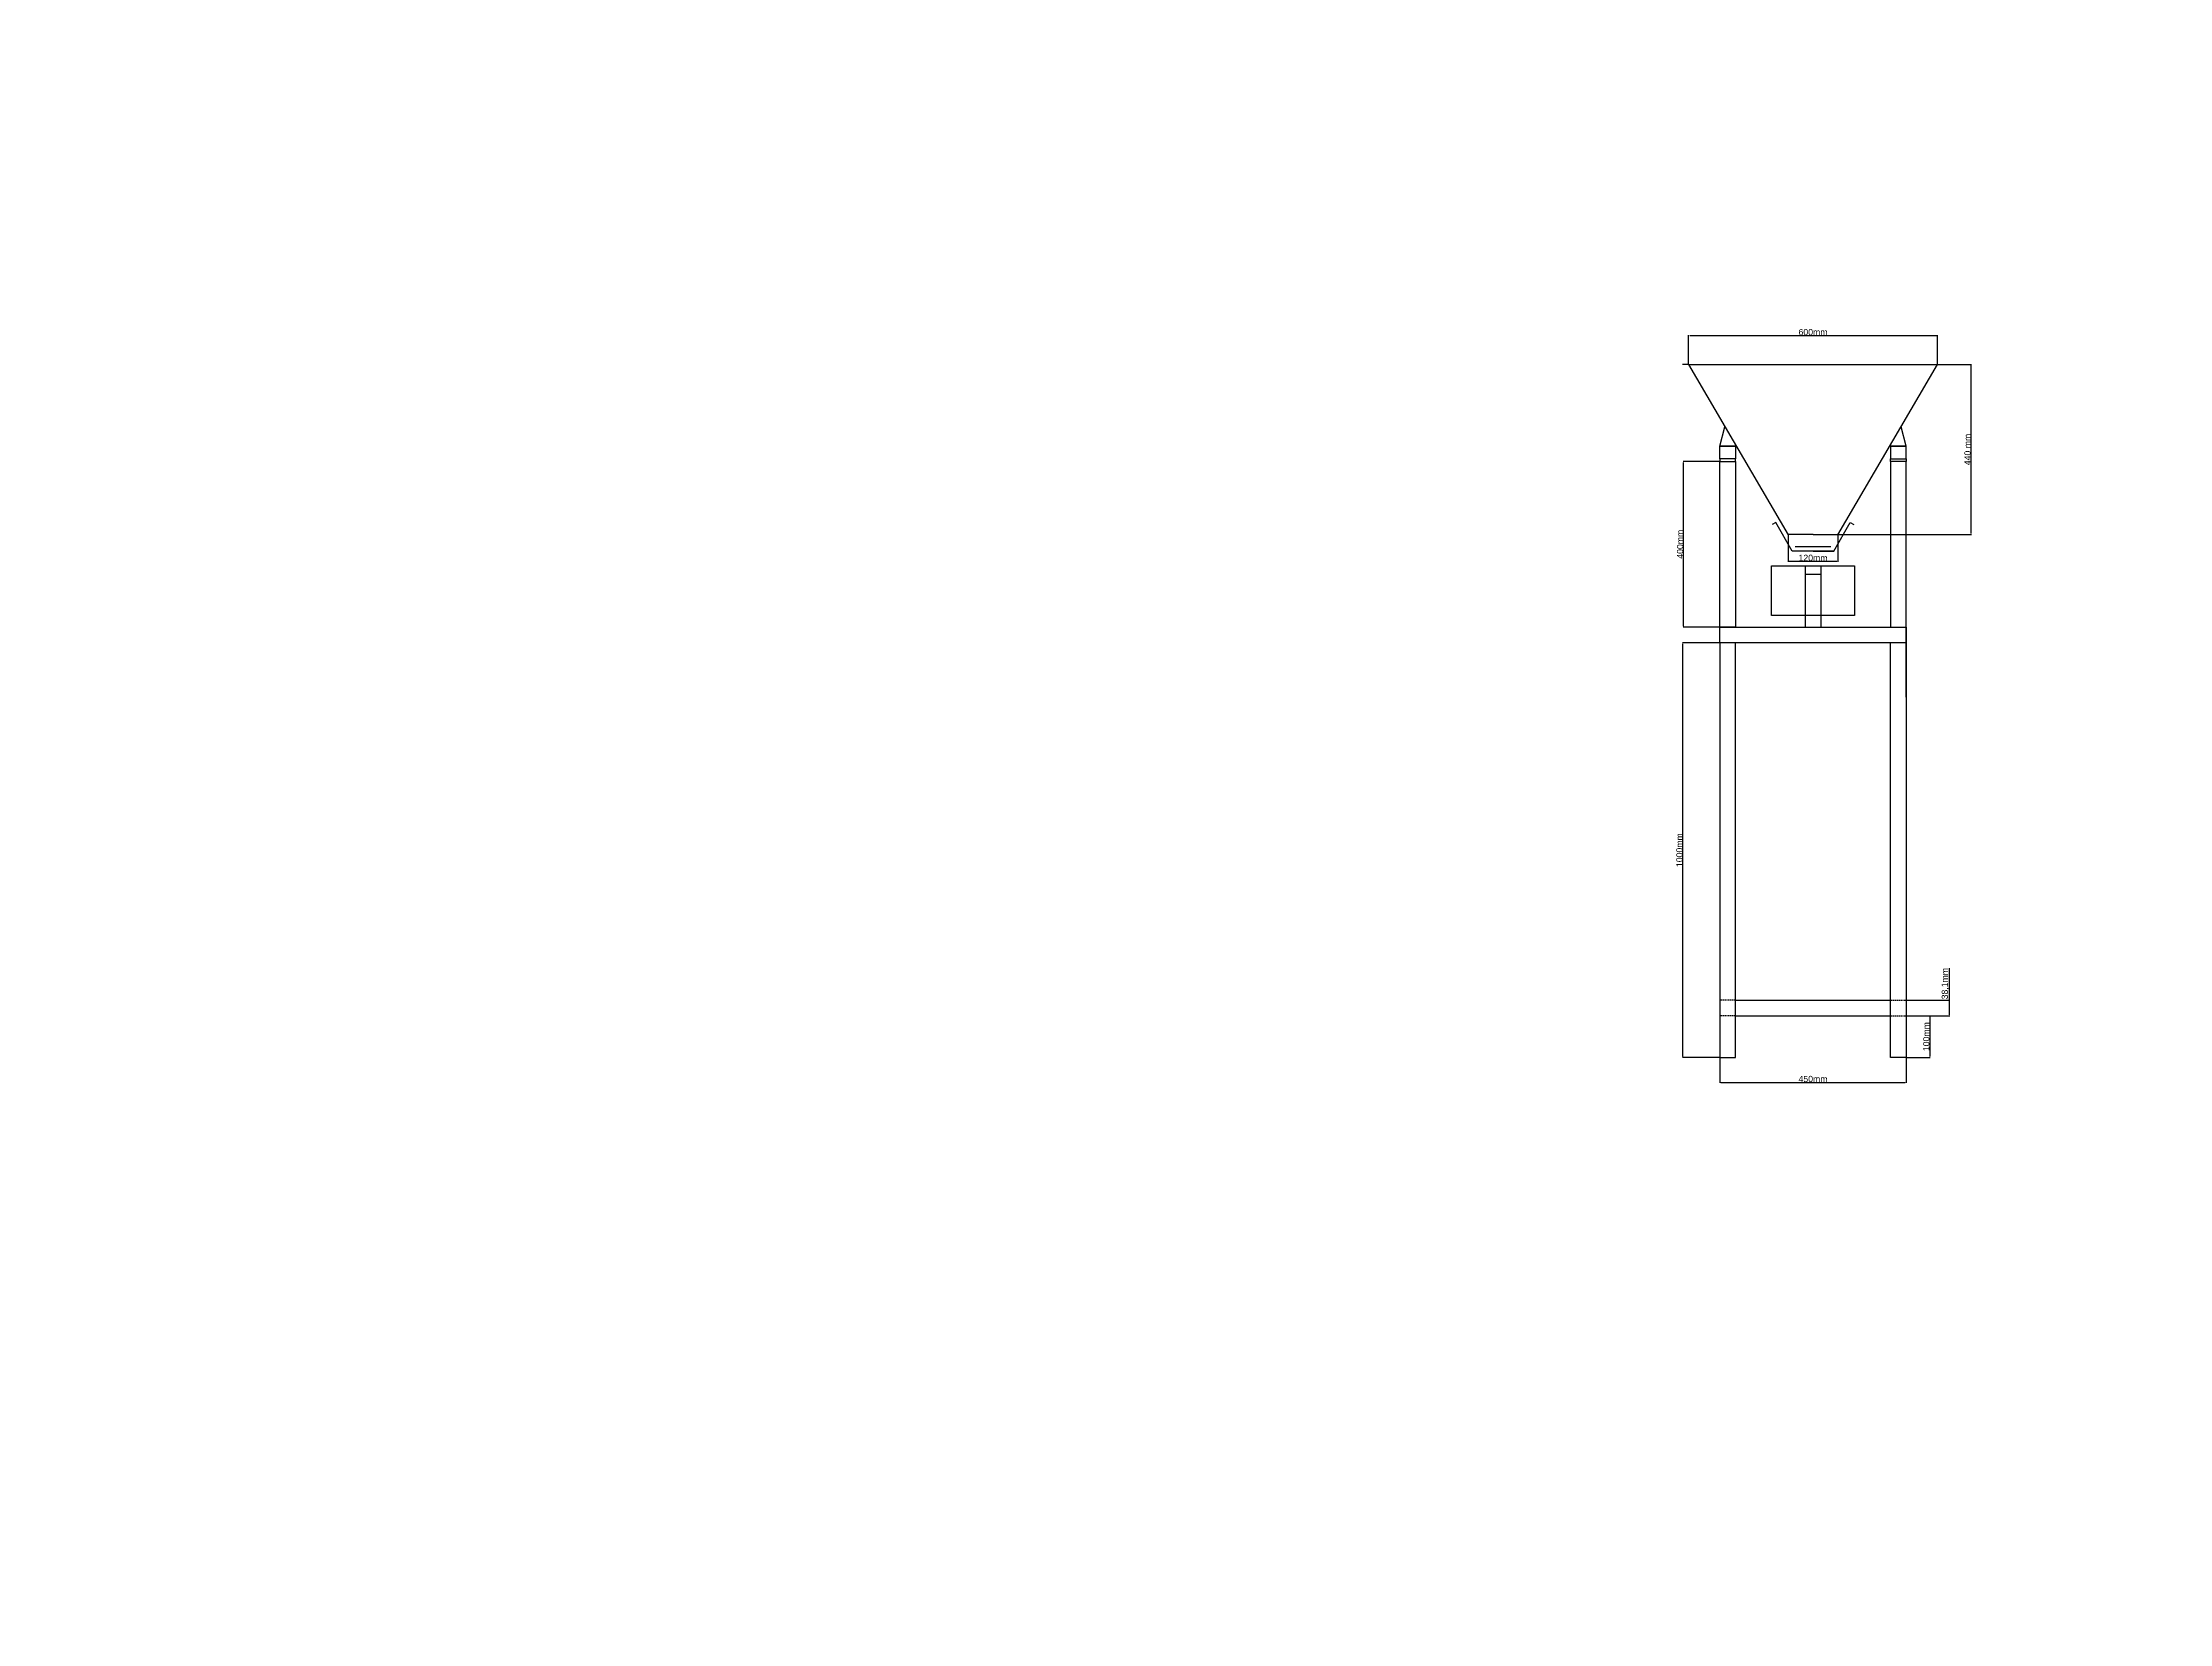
# Model space of a CAD drawing. Header units: centimetres. Extents: x -10816 to 16897, y 31630 to 109107.
# Drawn here: x 324 to 5455, y 54760 to 58574 of the extents above; entities that cross this region are included whole.
import ezdxf

# ---------------------------------------------------------------- set-up
doc = ezdxf.new("R2010")
doc.units = ezdxf.units.CM
doc.header["$LTSCALE"] = 0.5
doc.linetypes.add('DASHED2', pattern=[9.525, 6.35, -3.175])
doc.styles.get("Standard").update_dxf_attribs({"font": 'arial.ttf'})
doc.dimstyles.new('ISO-25', dxfattribs={"dimtxt": 15, "dimasz": 2.5, "dimexe": 1.25, "dimexo": 0.625, "dimtad": 1, "dimtxsty": 'Standard', "dimcen": 2.5, "dimclrd": 1, "dimclre": 1, "dimadec": 0, "dimazin": 0, "dimtfac": 1, "dimtmove": 0, "dimatfit": 3, "dimfxl": 1, "dimarcsym": 0})

# ---------------------------------------------------------------- blocks, each defined once
blk = doc.blocks.new('*D163')
at = {"color": 1, "lineweight": -2, "transparency": 16777216}
for p, q in [((4369.2, 57125.5), (4279.7, 57125.5)), ((4280.9, 56128), (4280.9, 57123)), ((4369.2, 56125.5), (4279.7, 56125.5))]:
    blk.add_line(p, q, dxfattribs=at)
at = {"color": 1, "transparency": 16777216}
for points in [[(4280.5, 57123), (4281.3, 57123), (4280.9, 57125.5)], [(4280.5, 56128), (4281.3, 56128), (4280.9, 56125.5)]]:
    blk.add_solid(points, dxfattribs=at)
at = {"layer": 'Defpoints', "color": 0, "transparency": 16777216}
for p in [(4280.9, 57125.5), (4369.8, 57125.5), (4369.8, 56125.5)]:
    blk.add_point(p, dxfattribs=at)
at = {"color": 0, "transparency": 16777216, "insert": (4272.6, 56625.5), "char_height": 15, "attachment_point": 5, "rotation": 90}
blk.add_mtext('1000mm', dxfattribs=at)
blk = doc.blocks.new('*D164')
at = {"color": 1, "lineweight": -2, "transparency": 16777216}
for p, q in [((4369.8, 56124.9), (4369.8, 56063.8)), ((4819.8, 56124.9), (4819.8, 56063.8)), ((4372.3, 56065), (4817.3, 56065))]:
    blk.add_line(p, q, dxfattribs=at)
at = {"color": 1, "transparency": 16777216}
for points in [[(4372.3, 56065.4), (4372.3, 56064.6), (4369.8, 56065)], [(4817.3, 56065.4), (4817.3, 56064.6), (4819.8, 56065)]]:
    blk.add_solid(points, dxfattribs=at)
at = {"layer": 'Defpoints', "color": 0, "transparency": 16777216}
for p in [(4369.8, 56125.5), (4819.8, 56125.5), (4819.8, 56065)]:
    blk.add_point(p, dxfattribs=at)
at = {"color": 0, "transparency": 16777216, "insert": (4594.8, 56073.3), "char_height": 15, "attachment_point": 5}
blk.add_mtext('450mm', dxfattribs=at)
blk = doc.blocks.new('*D165')
at = {"color": 1, "lineweight": -2, "transparency": 16777216}
for p, q in [((4294.8, 57797.8), (4294.8, 57868.2)), ((4297.3, 57867), (4892.3, 57867)), ((4894.8, 57797.8), (4894.8, 57868.2))]:
    blk.add_line(p, q, dxfattribs=at)
at = {"color": 1, "transparency": 16777216}
for points in [[(4297.3, 57867.4), (4297.3, 57866.6), (4294.8, 57867)], [(4892.3, 57867.4), (4892.3, 57866.6), (4894.8, 57867)]]:
    blk.add_solid(points, dxfattribs=at)
at = {"layer": 'Defpoints', "color": 0, "transparency": 16777216}
for p in [(4894.8, 57867), (4294.8, 57797.2), (4894.8, 57797.2)]:
    blk.add_point(p, dxfattribs=at)
at = {"color": 0, "transparency": 16777216, "insert": (4594.8, 57875.3), "char_height": 15, "attachment_point": 5}
blk.add_mtext('600mm', dxfattribs=at)
blk = doc.blocks.new('*D166')
at = {"color": 1, "lineweight": -2, "transparency": 16777216}
for p, q in [((4895.4, 57797.2), (4977.1, 57797.2)), ((4975.8, 57794.7), (4975.8, 57389.7)), ((4595.4, 57387.2), (4977.1, 57387.2))]:
    blk.add_line(p, q, dxfattribs=at)
at = {"color": 1, "transparency": 16777216}
for points in [[(4975.4, 57794.7), (4976.3, 57794.7), (4975.8, 57797.2)], [(4975.4, 57389.7), (4976.3, 57389.7), (4975.8, 57387.2)]]:
    blk.add_solid(points, dxfattribs=at)
at = {"layer": 'Defpoints', "color": 0, "transparency": 16777216}
for p in [(4894.8, 57797.2), (4594.8, 57387.2), (4975.8, 57387.2)]:
    blk.add_point(p, dxfattribs=at)
at = {"color": 0, "transparency": 16777216, "insert": (4967.6, 57592.2), "char_height": 15, "attachment_point": 5, "rotation": 90}
blk.add_mtext('440 mm', dxfattribs=at)
blk = doc.blocks.new('*D167')
at = {"color": 1, "lineweight": -2, "transparency": 16777216}
for p, q in [((4534.8, 57386.5), (4534.8, 57321.2)), ((4654.8, 57386.5), (4654.8, 57321.2)), ((4537.3, 57322.5), (4652.3, 57322.5))]:
    blk.add_line(p, q, dxfattribs=at)
at = {"color": 1, "transparency": 16777216}
for points in [[(4537.3, 57322.9), (4537.3, 57322), (4534.8, 57322.5)], [(4652.3, 57322.9), (4652.3, 57322), (4654.8, 57322.5)]]:
    blk.add_solid(points, dxfattribs=at)
at = {"layer": 'Defpoints', "color": 0, "transparency": 16777216}
for p in [(4534.8, 57387.2), (4654.8, 57387.2), (4654.8, 57322.5)]:
    blk.add_point(p, dxfattribs=at)
at = {"color": 0, "transparency": 16777216, "insert": (4594.8, 57330.7), "char_height": 15, "attachment_point": 5}
blk.add_mtext('120mm', dxfattribs=at)
blk = doc.blocks.new('*D168')
at = {"color": 1, "lineweight": -2, "transparency": 16777216}
for p, q in [((4369.2, 57563.6), (4281.2, 57563.6)), ((4282.4, 57166.1), (4282.4, 57561.1)), ((4369.2, 57163.6), (4281.2, 57163.6))]:
    blk.add_line(p, q, dxfattribs=at)
at = {"color": 1, "transparency": 16777216}
for points in [[(4282, 57561.1), (4282.8, 57561.1), (4282.4, 57563.6)], [(4282, 57166.1), (4282.8, 57166.1), (4282.4, 57163.6)]]:
    blk.add_solid(points, dxfattribs=at)
at = {"layer": 'Defpoints', "color": 0, "transparency": 16777216}
for p in [(4282.4, 57563.6), (4369.8, 57563.6), (4369.8, 57163.6)]:
    blk.add_point(p, dxfattribs=at)
at = {"color": 0, "transparency": 16777216, "insert": (4274.1, 57363.6), "char_height": 15, "attachment_point": 5, "rotation": 90}
blk.add_mtext('400mm', dxfattribs=at)
blk = doc.blocks.new('*D169')
at = {"color": 1, "lineweight": -2, "transparency": 16777216}
for p, q in [((4820.4, 56225.5), (4877.6, 56225.5)), ((4876.4, 56223), (4876.4, 56128)), ((4820.4, 56125.5), (4877.6, 56125.5))]:
    blk.add_line(p, q, dxfattribs=at)
at = {"color": 1, "transparency": 16777216}
for points in [[(4876, 56223), (4876.8, 56223), (4876.4, 56225.5)], [(4876, 56128), (4876.8, 56128), (4876.4, 56125.5)]]:
    blk.add_solid(points, dxfattribs=at)
at = {"layer": 'Defpoints', "color": 0, "transparency": 16777216}
for p in [(4819.8, 56225.5), (4819.8, 56125.5), (4876.4, 56125.5)]:
    blk.add_point(p, dxfattribs=at)
at = {"color": 0, "transparency": 16777216, "insert": (4868.1, 56175.5), "char_height": 15, "attachment_point": 5, "rotation": 90}
blk.add_mtext('100mm', dxfattribs=at)
blk = doc.blocks.new('*D172')
at = {"color": 1, "lineweight": -2, "transparency": 16777216}
for p, q in [((4923.8, 56263.6), (4923.8, 56340.8)), ((4820.4, 56263.6), (4925, 56263.6)), ((4923.8, 56228), (4923.8, 56261.1)), ((4820.4, 56225.5), (4925, 56225.5))]:
    blk.add_line(p, q, dxfattribs=at)
at = {"color": 1, "transparency": 16777216}
for points in [[(4923.3, 56261.1), (4924.2, 56261.1), (4923.8, 56263.6)], [(4923.3, 56228), (4924.2, 56228), (4923.8, 56225.5)]]:
    blk.add_solid(points, dxfattribs=at)
at = {"layer": 'Defpoints', "color": 0, "transparency": 16777216}
for p in [(4819.8, 56263.6), (4923.8, 56263.6), (4819.8, 56225.5)]:
    blk.add_point(p, dxfattribs=at)
at = {"color": 0, "transparency": 16777216, "insert": (4914.1, 56303.4), "char_height": 15, "attachment_point": 5, "rotation": 90}
blk.add_mtext('38,1mm', dxfattribs=at)
blk = doc.blocks.new('*D423')
at = {"color": 1, "lineweight": -2, "transparency": 16777216}
for p, q in [((576.8, 61225.5), (574.3, 61225.5)), ((579.3, 61218.5), (579.3, 61226.8)), ((579.3, 61225.5), (584, 61225.5)), ((584, 61218.5), (584, 61226.8)), ((586.5, 61225.5), (664.4, 61225.5)), ((16014, 54809.9), (16164.7, 54960.6)), ((16184.8, 54944.1), (16165.6, 54963.3)), ((16030.5, 54789.8), (16011.3, 54809))]:
    blk.add_line(p, q, dxfattribs=at)
at = {"color": 1, "transparency": 16777216}
for points in [[(576.8, 61225.9), (576.8, 61225.1), (579.3, 61225.5)], [(586.5, 61225.9), (586.5, 61225.1), (584, 61225.5)], [(16164.4, 54960.9), (16165, 54960.4), (16166.5, 54962.4)], [(16013.7, 54810.2), (16014.3, 54809.6), (16012.2, 54808.1)]]:
    blk.add_solid(points, dxfattribs=at)
at = {"layer": 'Defpoints', "color": 0, "transparency": 16777216}
for p in [(579.3, 61217.9), (584, 61225.5), (584, 61217.9), (16166.5, 54962.4), (16185.2, 54943.7), (16030.9, 54789.4)]:
    blk.add_point(p, dxfattribs=at)
at = {"color": 0, "transparency": 16777216, "insert": (626.7, 61235.2), "char_height": 15, "attachment_point": 5}
blk.add_mtext('4,76mm', dxfattribs=at)
at = {"color": 0, "transparency": 16777216, "insert": (16083.5, 54891.1), "char_height": 15, "attachment_point": 5, "rotation": 45}
blk.add_mtext('250mm', dxfattribs=at)
blk = doc.blocks.new('*D426')
at = {"color": 1, "lineweight": -2, "transparency": 16777216}
for p, q in [((342, 61116.3), (374.6, 61178)), ((377.2, 61182.9), (375.7, 61180.2)), ((378.3, 61185.1), (379.5, 61187.3)), ((9186.2, 50382.9), (9186.2, 50435.5)), ((9188.7, 50434.2), (9281.7, 50434.2)), ((9284.2, 50382.9), (9284.2, 50435.5))]:
    blk.add_line(p, q, dxfattribs=at)
at = {"color": 1, "transparency": 16777216}
for points in [[(374.2, 61178.2), (374.9, 61177.8), (375.7, 61180.2)], [(378, 61185.3), (378.7, 61184.9), (377.2, 61182.9)], [(9188.7, 50434.7), (9188.7, 50433.8), (9186.2, 50434.2)], [(9281.7, 50434.7), (9281.7, 50433.8), (9284.2, 50434.2)]]:
    blk.add_solid(points, dxfattribs=at)
at = {"layer": 'Defpoints', "color": 0, "transparency": 16777216}
for p in [(375.7, 61180.2), (377.2, 61182.9), (9284.2, 50434.2), (9186.2, 50382.3), (9284.2, 50382.3)]:
    blk.add_point(p, dxfattribs=at)
at = {"color": 0, "transparency": 16777216, "insert": (348.7, 61147.8), "char_height": 15, "attachment_point": 5, "rotation": 62.1415}
blk.add_mtext('∅3mm', dxfattribs=at)
at = {"color": 0, "transparency": 16777216, "insert": (9235.2, 50442.5), "char_height": 15, "attachment_point": 5}
blk.add_mtext('98mm', dxfattribs=at)
blk = doc.blocks.new('*D427')
at = {"color": 1, "lineweight": -2, "transparency": 16777216}
for p, q in [((370.1, 61197.7), (370.1, 61251.9)), ((372.6, 61250.7), (417.1, 61250.7)), ((419.6, 61216.2), (419.6, 61251.9)), ((419.6, 61250.7), (497.4, 61250.7)), ((9188.7, 50390.9), (9188.7, 50416.1)), ((9191.2, 50414.9), (9279.2, 50414.9)), ((9281.7, 50390.9), (9281.7, 50416.1))]:
    blk.add_line(p, q, dxfattribs=at)
at = {"color": 1, "transparency": 16777216}
for points in [[(372.6, 61251.1), (372.6, 61250.3), (370.1, 61250.7)], [(417.1, 61251.1), (417.1, 61250.3), (419.6, 61250.7)], [(9191.2, 50415.3), (9191.2, 50414.5), (9188.7, 50414.9)], [(9279.2, 50415.3), (9279.2, 50414.5), (9281.7, 50414.9)]]:
    blk.add_solid(points, dxfattribs=at)
at = {"layer": 'Defpoints', "color": 0, "transparency": 16777216}
for p in [(419.6, 61250.7), (419.6, 61215.6), (370.1, 61197.1), (9188.7, 50390.3), (9281.7, 50414.9), (9281.7, 50390.3)]:
    blk.add_point(p, dxfattribs=at)
at = {"color": 0, "transparency": 16777216, "char_height": 15, "attachment_point": 5}
for s, insert in [('49,5mm', (459.8, 61260.3)), ('93mm', (9235.2, 50423.2))]:
    blk.add_mtext(s, dxfattribs=dict(at, insert=insert))
blk = doc.blocks.new('*D428')
at = {"color": 1, "lineweight": -2, "transparency": 16777216}
for p, q in [((357.6, 61197.7), (357.6, 61279.4)), ((360.1, 61278.1), (417.1, 61278.1)), ((419.6, 61216.2), (419.6, 61279.4)), ((9185.5, 50382.3), (9154.1, 50382.3)), ((9185.5, 50342.3), (9154.1, 50342.3)), ((9155.3, 50379.8), (9155.3, 50344.8)), ((9155.3, 50342.3), (9155.3, 50282))]:
    blk.add_line(p, q, dxfattribs=at)
at = {"color": 1, "transparency": 16777216}
for points in [[(360.1, 61278.6), (360.1, 61277.7), (357.6, 61278.1)], [(417.1, 61278.6), (417.1, 61277.7), (419.6, 61278.1)], [(9154.9, 50379.8), (9155.8, 50379.8), (9155.3, 50382.3)], [(9154.9, 50344.8), (9155.8, 50344.8), (9155.3, 50342.3)]]:
    blk.add_solid(points, dxfattribs=at)
at = {"layer": 'Defpoints', "color": 0, "transparency": 16777216}
for p in [(419.6, 61278.1), (419.6, 61215.6), (357.6, 61197.1), (9155.3, 50342.3), (9186.2, 50382.3), (9186.2, 50342.3)]:
    blk.add_point(p, dxfattribs=at)
at = {"color": 0, "transparency": 16777216, "insert": (388.6, 61286.4), "char_height": 15, "attachment_point": 5}
blk.add_mtext('62mm', dxfattribs=at)
at = {"color": 0, "transparency": 16777216, "insert": (9147.1, 50310.9), "char_height": 15, "attachment_point": 5, "rotation": 90}
blk.add_mtext('40mm', dxfattribs=at)
blk = doc.blocks.new('*D429')
at = {"color": 1, "lineweight": -2, "transparency": 16777216}
for p, q in [((385.1, 61197.7), (385.1, 61229.5)), ((387.6, 61228.2), (417.1, 61228.2)), ((419.6, 61216.2), (419.6, 61229.5)), ((419.6, 61228.2), (496.8, 61228.2)), ((9188, 50334.3), (9175.1, 50334.3)), ((9176.4, 50331.8), (9176.4, 50265.8)), ((9219.5, 50263.3), (9175.1, 50263.3))]:
    blk.add_line(p, q, dxfattribs=at)
at = {"color": 1, "transparency": 16777216}
for points in [[(387.6, 61228.6), (387.6, 61227.8), (385.1, 61228.2)], [(417.1, 61228.6), (417.1, 61227.8), (419.6, 61228.2)], [(9175.9, 50331.8), (9176.8, 50331.8), (9176.4, 50334.3)], [(9175.9, 50265.8), (9176.8, 50265.8), (9176.4, 50263.3)]]:
    blk.add_solid(points, dxfattribs=at)
at = {"layer": 'Defpoints', "color": 0, "transparency": 16777216}
for p in [(419.6, 61228.2), (419.6, 61215.6), (385.1, 61197.1), (9188.7, 50334.3), (9176.4, 50263.3), (9220.2, 50263.3)]:
    blk.add_point(p, dxfattribs=at)
at = {"color": 0, "transparency": 16777216, "insert": (459.5, 61237.9), "char_height": 15, "attachment_point": 5}
blk.add_mtext('34,5mm', dxfattribs=at)
at = {"color": 0, "transparency": 16777216, "insert": (9168.2, 50298.8), "char_height": 15, "attachment_point": 5, "rotation": 90}
blk.add_mtext('71mm', dxfattribs=at)
blk = doc.blocks.new('*D430')
at = {"color": 1, "lineweight": -2, "transparency": 16777216}
for p, q in [((376.6, 61085.4), (376.6, 61131.1)), ((379.1, 61129.8), (417.1, 61129.8)), ((419.6, 61088.4), (419.6, 61131.1)), ((419.6, 61129.8), (479.9, 61129.8)), ((9220.2, 50262.7), (9220.2, 50222.1)), ((9250.2, 50262.7), (9250.2, 50222.1)), ((9222.7, 50223.3), (9247.7, 50223.3)), ((9250.2, 50223.3), (9309.9, 50223.3))]:
    blk.add_line(p, q, dxfattribs=at)
at = {"color": 1, "transparency": 16777216}
for points in [[(379.1, 61130.2), (379.1, 61129.4), (376.6, 61129.8)], [(417.1, 61130.2), (417.1, 61129.4), (419.6, 61129.8)], [(9222.7, 50223.7), (9222.7, 50222.9), (9220.2, 50223.3)], [(9247.7, 50223.7), (9247.7, 50222.9), (9250.2, 50223.3)]]:
    blk.add_solid(points, dxfattribs=at)
at = {"layer": 'Defpoints', "color": 0, "transparency": 16777216}
for p in [(419.6, 61129.8), (376.6, 61084.8), (419.6, 61087.8), (9220.2, 50263.3), (9250.2, 50263.3), (9250.2, 50223.3)]:
    blk.add_point(p, dxfattribs=at)
at = {"color": 0, "transparency": 16777216, "char_height": 15, "attachment_point": 5}
for s, insert in [('43mm', (451, 61138.1)), ('30mm', (9281.3, 50231.6))]:
    blk.add_mtext(s, dxfattribs=dict(at, insert=insert))
blk = doc.blocks.new('*D431')
at = {"color": 1, "lineweight": -2, "transparency": 16777216}
for p, q in [((391.6, 61085.4), (391.6, 61109.4)), ((419.6, 61088.4), (419.6, 61109.4)), ((394.1, 61108.1), (417.1, 61108.1)), ((419.6, 61108.1), (479.6, 61108.1)), ((9188, 50390.3), (9136.1, 50390.3)), ((9137.4, 50387.8), (9137.4, 50336.8)), ((9188, 50334.3), (9136.1, 50334.3)), ((9137.4, 50334.3), (9137.4, 50274.6))]:
    blk.add_line(p, q, dxfattribs=at)
at = {"color": 1, "transparency": 16777216}
for points in [[(394.1, 61108.5), (394.1, 61107.7), (391.6, 61108.1)], [(417.1, 61108.5), (417.1, 61107.7), (419.6, 61108.1)], [(9137, 50387.8), (9137.8, 50387.8), (9137.4, 50390.3)], [(9137, 50336.8), (9137.8, 50336.8), (9137.4, 50334.3)]]:
    blk.add_solid(points, dxfattribs=at)
at = {"layer": 'Defpoints', "color": 0, "transparency": 16777216}
for p in [(391.6, 61084.8), (419.6, 61108.1), (419.6, 61087.8), (9188.7, 50390.3), (9137.4, 50334.3), (9188.7, 50334.3)]:
    blk.add_point(p, dxfattribs=at)
at = {"color": 0, "transparency": 16777216, "insert": (450.8, 61116.4), "char_height": 15, "attachment_point": 5}
blk.add_mtext('28mm', dxfattribs=at)
at = {"color": 0, "transparency": 16777216, "insert": (9129.1, 50303.2), "char_height": 15, "attachment_point": 5, "rotation": 90}
blk.add_mtext('56mm', dxfattribs=at)
blk = doc.blocks.new('*D432')
at = {"color": 1, "lineweight": -2, "transparency": 16777216}
for p, q in [((392.2, 61084.8), (434.2, 61084.8)), ((433, 61082.3), (433, 61056.3)), ((392.2, 61053.8), (434.2, 61053.8)), ((433, 61053.8), (433, 60994)), ((9278.6, 50336.9), (9276.8, 50338.6)), ((9280.5, 50335.3), (9282.8, 50333.3)), ((9333.3, 50289.5), (9284.7, 50331.7))]:
    blk.add_line(p, q, dxfattribs=at)
at = {"color": 1, "transparency": 16777216}
for points in [[(432.6, 61082.3), (433.4, 61082.3), (433, 61084.8)], [(432.6, 61056.3), (433.4, 61056.3), (433, 61053.8)], [(9278.9, 50337.3), (9278.4, 50336.6), (9280.5, 50335.3)], [(9285, 50332), (9284.4, 50331.4), (9282.8, 50333.3)]]:
    blk.add_solid(points, dxfattribs=at)
at = {"layer": 'Defpoints', "color": 0, "transparency": 16777216}
for p in [(391.6, 61084.8), (391.6, 61053.8), (433, 61053.8), (9280.5, 50335.3), (9282.8, 50333.3)]:
    blk.add_point(p, dxfattribs=at)
at = {"color": 0, "transparency": 16777216, "char_height": 15, "attachment_point": 5}
for s, insert, rotation in [('31mm', (424.7, 61022.7), 90), ('∅3mm', (9315.7, 50316.3), 319.0473)]:
    blk.add_mtext(s, dxfattribs=dict(at, insert=insert, rotation=rotation))
blk = doc.blocks.new('*D433')
at = {"color": 1, "lineweight": -2, "transparency": 16777216}
for p, q in [((420.2, 61087.8), (458.7, 61087.8)), ((457.4, 61085.3), (457.4, 61053.3)), ((420.2, 61050.8), (458.7, 61050.8)), ((457.4, 61050.8), (457.4, 60991)), ((9244.8, 50264.3), (9242.3, 50264.8)), ((9247.2, 50263.9), (9253.1, 50262.8)), ((9340.1, 50246.5), (9255.6, 50262.3))]:
    blk.add_line(p, q, dxfattribs=at)
at = {"color": 1, "transparency": 16777216}
for points in [[(457, 61085.3), (457.9, 61085.3), (457.4, 61087.8)], [(457, 61053.3), (457.9, 61053.3), (457.4, 61050.8)], [(9244.8, 50264.7), (9244.7, 50263.9), (9247.2, 50263.9)], [(9255.6, 50262.7), (9255.5, 50261.9), (9253.1, 50262.8)]]:
    blk.add_solid(points, dxfattribs=at)
at = {"layer": 'Defpoints', "color": 0, "transparency": 16777216}
for p in [(419.6, 61087.8), (419.6, 61050.8), (457.4, 61050.8), (9247.2, 50263.9), (9253.1, 50262.8)]:
    blk.add_point(p, dxfattribs=at)
at = {"color": 0, "transparency": 16777216, "char_height": 15, "attachment_point": 5}
for s, insert, rotation in [('37mm', (449.2, 61019.7), 90), ('∅6mm', (9311.3, 50260.8), 349.4136)]:
    blk.add_mtext(s, dxfattribs=dict(at, insert=insert, rotation=rotation))

msp = doc.modelspace()

# ---------------------------------------------------------------- linework, layer by layer
for p, q in [((4294.816, 57797.175), (4279.816, 57797.175)), ((4294.816, 57797.175), (4894.816, 57797.175)), ((4294.816, 57797.175), (4534.816, 57386.28)), ((4654.816, 57386.28), (4894.816, 57797.175)), ((4894.816, 57797.175), (4909.816, 57797.175)), ((4369.816, 57599.942), (4382.459, 57647.125)), ((4819.816, 57599.942), (4807.173, 57647.125)), ((4407.916, 57599.942), (4369.816, 57599.942)), ((4369.816, 57599.942), (4407.916, 57599.942)), ((4369.816, 57569.942), (4369.816, 57599.942)), ((4407.916, 57569.942), (4369.816, 57569.942)), ((4407.916, 57569.942), (4369.816, 57569.942)), ((4369.816, 57569.942), (4369.816, 57563.592)), ((4407.916, 57599.942), (4408.577, 57602.409)), ((4407.916, 57599.942), (4407.916, 57569.942)), ((4407.916, 57563.592), (4407.916, 57569.942)), ((4781.716, 57599.942), (4781.055, 57602.409)), ((4781.716, 57599.942), (4819.816, 57599.942)), ((4819.816, 57599.942), (4781.716, 57599.942)), ((4781.716, 57599.942), (4781.716, 57569.942)), ((4781.716, 57569.942), (4819.816, 57569.942)), ((4781.716, 57569.942), (4819.816, 57569.942)), ((4781.716, 57563.592), (4781.716, 57569.942)), ((4819.816, 57569.942), (4819.816, 57599.942)), ((4819.816, 57569.942), (4819.816, 57563.592)), ((4369.816, 57563.592), (4407.916, 57563.592)), ((4369.816, 57163.592), (4369.816, 57563.592)), ((4407.916, 57563.592), (4407.916, 57163.592)), ((4819.816, 57563.592), (4781.716, 57563.592)), ((4781.716, 57563.592), (4781.716, 57163.592)), ((4819.816, 57163.592), (4819.816, 57563.592)), ((4504.816, 57416.457), (4496.156, 57411.457)), ((4544.816, 57347.175), (4504.816, 57416.457)), ((4644.816, 57347.175), (4684.816, 57416.457)), ((4684.816, 57416.457), (4693.476, 57411.457)), ((4594.816, 57387.175), (4534.816, 57387.175)), ((4594.816, 57387.175), (4654.816, 57387.175)), ((4644.816, 57347.175), (4544.816, 57347.175)), ((4594.816, 57357.175), (4551.816, 57357.175)), ((4637.816, 57357.175), (4594.816, 57357.175)), ((4637.816, 57357.175), (4594.816, 57357.175)), ((4594.816, 57347.175), (4644.816, 57347.175)), ((4494.816, 57191.546), (4494.816, 57311.546)), ((4494.816, 57311.546), (4594.816, 57311.546)), ((4575.766, 57311.546), (4613.866, 57311.546)), ((4575.766, 57311.546), (4575.766, 57163.592)), ((4575.766, 57311.546), (4575.766, 57291.546)), ((4575.766, 57291.546), (4613.866, 57291.546)), ((4594.816, 57311.546), (4694.816, 57311.546)), ((4613.866, 57311.546), (4613.866, 57163.592)), ((4694.816, 57311.546), (4694.816, 57191.546)), ((4819.816, 56994.542), (4819.816, 57294.542)), ((4407.916, 57163.592), (4369.816, 57163.592)), ((4369.816, 57163.592), (4819.816, 57163.592)), ((4369.816, 57125.492), (4369.816, 57163.592)), ((4694.816, 57191.546), (4494.816, 57191.546)), ((4781.716, 57163.592), (4819.816, 57163.592)), ((4819.816, 57163.592), (4819.816, 57125.492)), ((4819.816, 57125.492), (4369.816, 57125.492)), ((4369.816, 57125.492), (4369.816, 56125.492)), ((4407.916, 56125.492), (4407.916, 57125.492)), ((4781.716, 56125.492), (4781.716, 57125.492)), ((4819.816, 57125.492), (4819.816, 56125.492)), ((4819.816, 57113.592), (4819.816, 57075.492)), ((4407.916, 56263.592), (4781.716, 56263.592)), ((4407.916, 56125.492), (4407.916, 56225.492)), ((4407.916, 56225.492), (4781.716, 56225.492)), ((4369.816, 56125.492), (4407.916, 56125.492)), ((4819.816, 56125.492), (4781.716, 56125.492))]:
    msp.add_line(p, q)
at = {"linetype": 'DASHED2'}
for p, q in [((4407.916, 56263.592), (4369.816, 56263.592)), ((4781.716, 56263.592), (4819.816, 56263.592)), ((4407.916, 56225.492), (4369.816, 56225.492)), ((4781.716, 56225.492), (4819.816, 56225.492))]:
    msp.add_line(p, q, dxfattribs=at)

# ---------------------------------------------------------------- dimensions: what is measured, and where the dimension line sits
for base, p1, p2, picture, middle in [((419.6, 61278.139), (357.6, 61197.07), (419.6, 61215.57), '*D428', (388.6, 61286.423)), ((419.6, 61250.698), (370.1, 61197.07), (419.6, 61215.57), '*D427', (459.765, 61260.337)), ((419.6, 61228.216), (385.1, 61197.07), (419.6, 61215.57), '*D429', (459.458, 61237.855)), ((584.034, 61225.53), (579.274, 61217.911), (584.034, 61217.911), '*D423', (626.699, 61235.169)), ((419.584, 61129.805), (376.584, 61084.787), (419.584, 61087.787), '*D430', (451.011, 61138.093)), ((9250.162, 50223.31), (9220.162, 50263.318), (9250.162, 50263.318), '*D430', (9281.281, 50231.599)), ((419.584, 61108.11), (391.584, 61084.787), (419.584, 61087.787), '*D431', (450.837, 61116.394)), ((4894.816, 57866.995), (4294.816, 57797.175), (4894.816, 57797.175), '*D165', (4594.816, 57875.278)), ((4654.816, 57322.452), (4534.816, 57387.175), (4654.816, 57387.175), '*D167', (4594.816, 57330.736)), ((4819.816, 56065.022), (4369.816, 56125.492), (4819.816, 56125.492), '*D164', (4594.816, 56073.306))]:
    dim = msp.add_linear_dim(base=base, p1=p1, p2=p2, dimstyle='ISO-25', override={"dimpost": 'mm'})
    dim.commit()
    dim.dimension.update_dxf_attribs({"geometry": picture, "text_midpoint": middle})
for base, p1, p2, picture, middle in [((9155.341, 50342.318), (9186.162, 50382.318), (9186.162, 50342.318), '*D428', (9147.057, 50310.892)), ((9176.353, 50263.318), (9188.662, 50334.318), (9220.162, 50263.318), '*D429', (9168.197, 50298.818)), ((9137.398, 50334.318), (9188.662, 50390.318), (9188.662, 50334.318), '*D431', (9129.114, 50303.194)), ((432.972, 61053.787), (391.584, 61084.787), (391.584, 61053.787), '*D432', (424.683, 61022.668)), ((457.449, 61050.787), (419.584, 61087.787), (419.584, 61050.787), '*D433', (449.161, 61019.668)), ((4282.429, 57563.592), (4369.816, 57163.592), (4369.816, 57563.592), '*D168', (4274.145, 57363.592)), ((4280.925, 57125.492), (4369.816, 56125.492), (4369.816, 57125.492), '*D163', (4272.641, 56625.492)), ((4923.765, 56263.592), (4819.816, 56225.492), (4819.816, 56263.592), '*D172', (4914.126, 56303.45)), ((4876.396, 56125.492), (4819.816, 56225.492), (4819.816, 56125.492), '*D169', (4868.113, 56175.492))]:
    dim = msp.add_linear_dim(base=base, p1=p1, p2=p2, angle=90, dimstyle='ISO-25', override={"dimpost": 'mm'})
    dim.commit()
    dim.dimension.update_dxf_attribs({"geometry": picture, "text_midpoint": middle})
for base, p1, p2, picture, middle in [((9281.662, 50414.882), (9188.662, 50390.318), (9281.662, 50390.318), '*D427', (9235.162, 50414.882)), ((9284.162, 50434.247), (9186.162, 50382.318), (9284.162, 50382.318), '*D426', (9235.162, 50434.247))]:
    dim = msp.add_linear_dim(base=base, p1=p1, p2=p2, dimstyle='ISO-25', override={"dimpost": 'mm'})
    dim.commit()
    dim.dimension.update_dxf_attribs({"geometry": picture, "text_midpoint": middle, "dimtype": 160})
dim = msp.add_aligned_dim(p1=(16030.948, 54789.372), p2=(16185.242, 54943.666), distance=26.517, text='250mm', dimstyle='ISO-25', override={"dimpost": 'mm'})
dim.commit()
dim.dimension.update_dxf_attribs({"geometry": '*D423', "text_midpoint": (16083.487, 54891.127)})
for p1, p2, picture, middle in [((377.151, 61182.896), (375.749, 61180.244), '*D426', (356.439, 61143.709)), ((9247.213, 50263.869), (9253.111, 50262.767), '*D433', (9309.669, 50252.196))]:
    dim = msp.add_diameter_dim_2p(p1=p1, p2=p2, dimstyle='ISO-25', override={"dimpost": 'mm'})
    dim.commit()
    dim.dimension.update_dxf_attribs({"geometry": picture, "text_midpoint": middle, "dimtype": 163})
dim = msp.add_diameter_dim_2p(p1=(9280.529, 50335.301), p2=(9282.795, 50333.335), dimstyle='ISO-25', override={"dimpost": 'mm'})
dim.commit()
dim.dimension.update_dxf_attribs({"geometry": '*D432', "text_midpoint": (9315.656, 50316.34)})
dim = msp.add_linear_dim(base=(4975.845, 57387.175), p1=(4894.816, 57797.175), p2=(4594.816, 57387.175), angle=90, text='440 mm', dimstyle='ISO-25', override={"dimpost": 'mm'})
dim.commit()
dim.dimension.update_dxf_attribs({"geometry": '*D166', "text_midpoint": (4967.561, 57592.175)})

doc.saveas('drawing.dxf')
